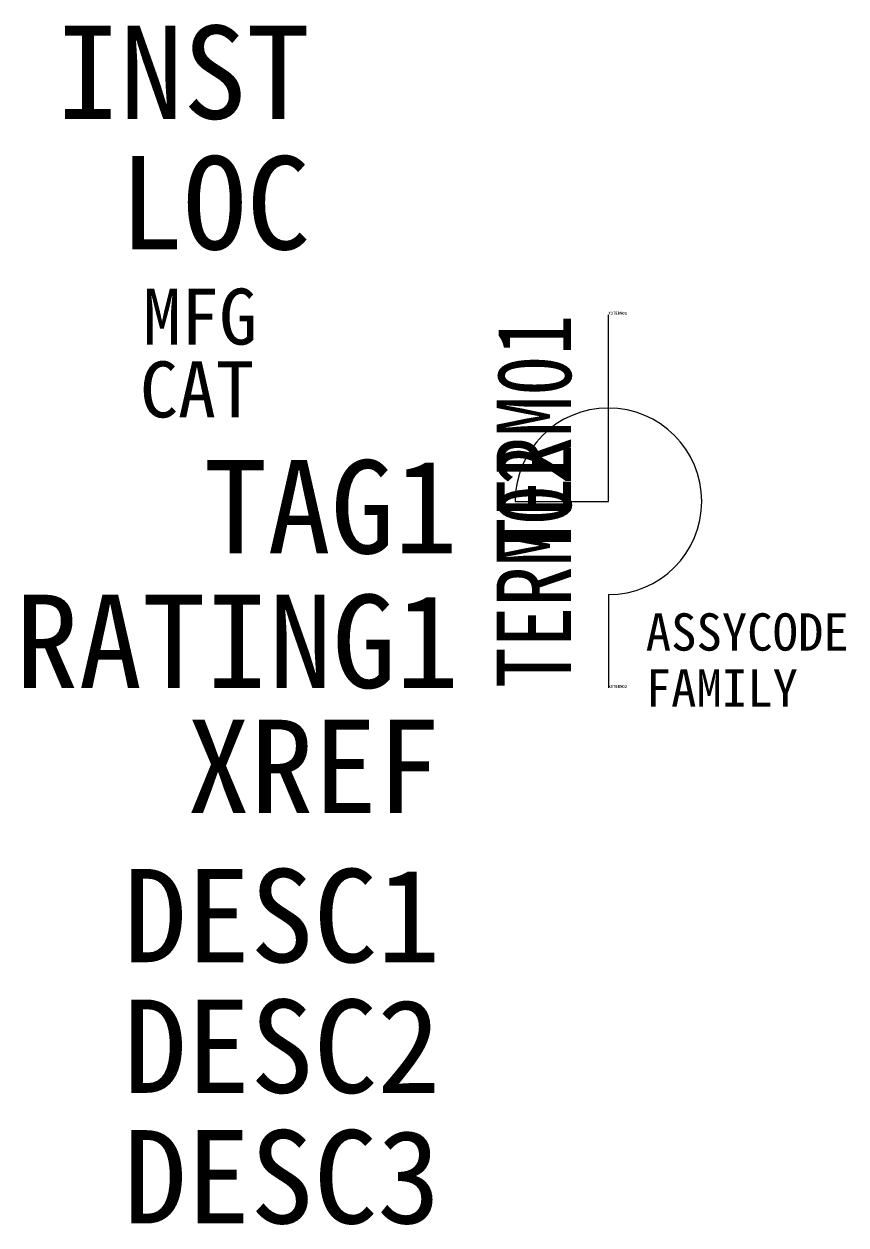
# Model space of a CAD drawing. Header units: millimetres. Extents: x -15.7 to 6.4, y -19.4 to 12.8.
import ezdxf
from ezdxf.enums import TextEntityAlignment as Align

# ---------------------------------------------------------------- set-up
doc = ezdxf.new("R2010")
doc.units = ezdxf.units.MM
doc.header["$LTSCALE"] = 12
doc.styles.add('WD_IEC', font='simhei.ttf')

msp = doc.modelspace()

# ---------------------------------------------------------------- linework, layer by layer
for p, q in [((0, 0), (0, 5)), ((-2.5, 0), (0, 0)), ((0, -2.5), (0, -5))]:
    msp.add_line(p, q)
msp.add_arc((0, 0), 2.5, 270, 180)

# ---------------------------------------------------------------- texts
at = {"style": 'WD_IEC'}
for tag, text, p in [('INST', '', (-8, 10.25)), ('LOC', '', (-8, 6.75)), ('TAG1', 'L', (-4.041, -1.396)), ('RATING1', '', (-4, -5)), ('XREF', '', (-4.5, -8.35)), ('DESC1', '', (-4.5, -12.35)), ('DESC2', '', (-4.5, -15.85)), ('DESC3', '', (-4.5, -19.35))]:
    msp.add_attdef(tag, text=text, height=2.5, dxfattribs=at).set_placement(p, align=Align.RIGHT)
at = {"style": 'WD_IEC', "flags": 9}
for tag, p in [('MFG', (-9.416, 4.201)), ('CAT', (-9.5, 2.25))]:
    msp.add_attdef(tag, text='', height=1.5, dxfattribs=at).set_placement(p, align=Align.RIGHT)
at = {"style": 'WD_IEC', "width": 0.8}
msp.add_attdef('TERM01', text='', height=2, rotation=90, dxfattribs=at).set_placement((-1, 5), align=Align.RIGHT)
at = {"style": 'WD_IEC', "flags": 1}
for tag, p, height in [('X2TERM01', (0, 5), 0.08), ('ASSYCODE', (1, -4), 1), ('FAMILY', (1, -5.5), 1), ('X8TERM02', (0, -5), 0.08)]:
    msp.add_attdef(tag, p, '', height=height, dxfattribs=at)
at = {"style": 'WD_IEC', "width": 0.8}
msp.add_attdef('TERM02', (-1, -5), '', height=2, rotation=90, dxfattribs=at)

doc.saveas('drawing.dxf')
